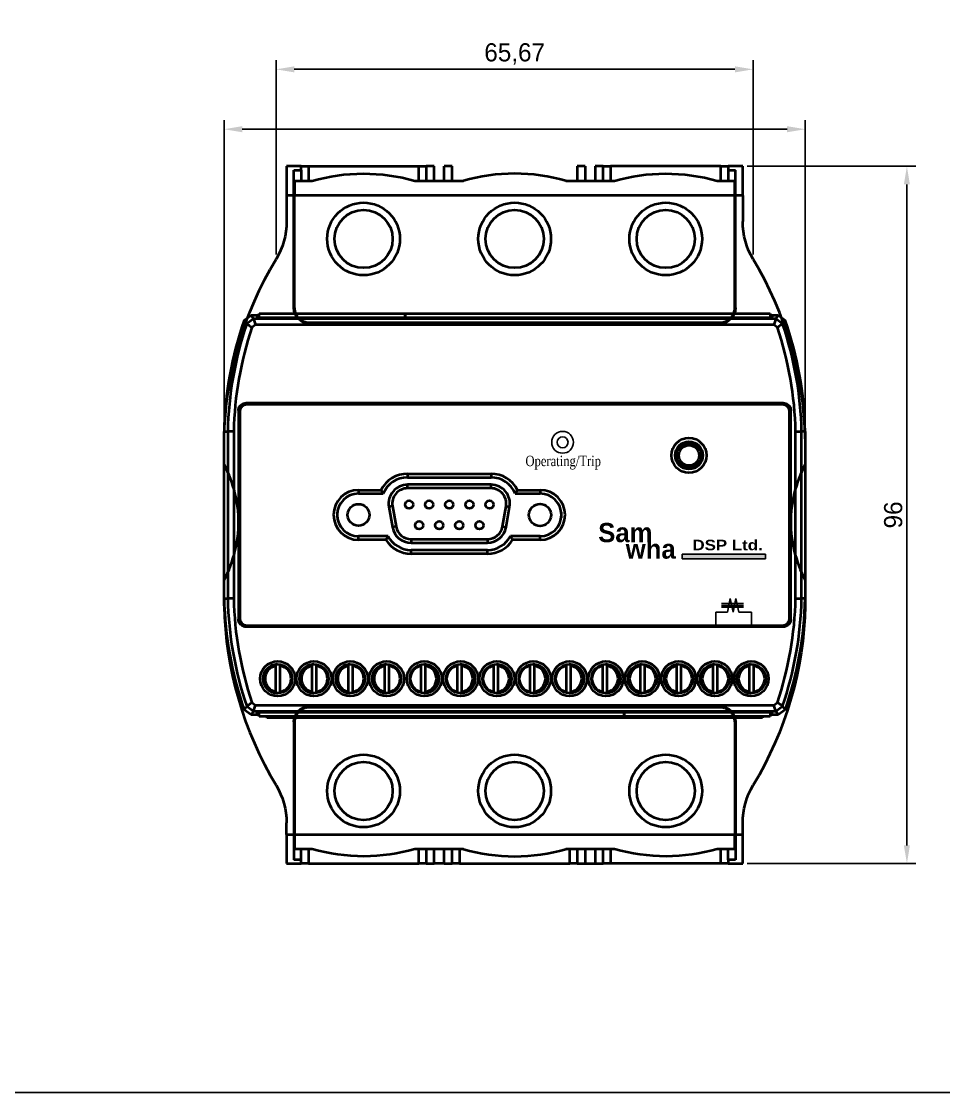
# Model space of a CAD drawing. Header units: millimetres. Extents: x 19 to 859, y 22 to 702.
# Drawn here: x 447.9 to 574.8, y 22.5 to 169.9 of the extents above; entities that cross this region are included whole.
import ezdxf
from ezdxf.enums import TextEntityAlignment as Align

# ---------------------------------------------------------------- set-up
doc = ezdxf.new("R2010")
doc.units = ezdxf.units.MM
doc.linetypes.add('CENTER', pattern=[2, 1.25, -0.25, 0.25, -0.25])
for name, color, linetype in [('02___PRT_ALL_AXES', 7, 'Continuous'), ('03___PRT_ALL_CURVES', 7, 'Continuous'), ('1', 1, 'CENTER'), ('3', 3, 'Continuous'), ('4', 133, 'Continuous'), ('40', 4, 'Continuous'), ('55', 5, 'Continuous'), ('도면층1', 7, 'Continuous')]:
    doc.layers.add(name, color=color, linetype=linetype)
doc.styles.add('SS', font='batang.ttc', dxfattribs={"width": 0.8})
doc.styles.get("Standard").update_dxf_attribs({"font": 'BareunDotumPro1.ttf'})
doc.dimstyles.new('ISO-25', dxfattribs={"dimtxt": 2.5, "dimasz": 2.5, "dimexe": 1.25, "dimexo": 0.625, "dimtad": 1, "dimtxsty": 'Standard', "dimcen": 2.5, "dimadec": 0, "dimazin": 0, "dimtfac": 1, "dimtmove": 0, "dimatfit": 3, "dimfxl": 0, "dimarcsym": 0})

# ---------------------------------------------------------------- blocks, each defined once
blk = doc.blocks.new('*D12')
at = {"color": 0, "lineweight": -2}
for p, q in [((547.81, 150), (571.04, 150)), ((569.79, 56.5), (569.79, 147.5)), ((547.81, 54), (571.04, 54))]:
    blk.add_line(p, q, dxfattribs=at)
at = {"color": 0}
for points in [[(570.2, 147.5), (569.37, 147.5), (569.79, 150)], [(569.37, 56.5), (570.2, 56.5), (569.79, 54)]]:
    blk.add_solid(points, dxfattribs=at)
at = {"layer": 'Defpoints', "color": 0}
for p in [(547.19, 150), (569.79, 150), (547.19, 54)]:
    blk.add_point(p, dxfattribs=at)
at = {"color": 0, "insert": (567.91, 102), "char_height": 2.5, "attachment_point": 5, "rotation": 90}
blk.add_mtext('96', dxfattribs=at)
blk = doc.blocks.new('*D20')
at = {"color": 0, "lineweight": -2}
for p, q in [((482.95, 137.84), (482.95, 164.6)), ((548.62, 137.84), (548.62, 164.6)), ((485.45, 163.35), (546.12, 163.35))]:
    blk.add_line(p, q, dxfattribs=at)
at = {"color": 0}
for points in [[(485.45, 163.76), (485.45, 162.93), (482.95, 163.35)], [(546.12, 162.93), (546.12, 163.76), (548.62, 163.35)]]:
    blk.add_solid(points, dxfattribs=at)
at = {"layer": 'Defpoints', "color": 0}
for p in [(548.62, 163.35), (482.95, 137.22), (548.62, 137.22)]:
    blk.add_point(p, dxfattribs=at)
at = {"color": 0, "insert": (515.79, 165.46), "char_height": 2.5, "attachment_point": 5}
blk.add_mtext('65,67', dxfattribs=at)

msp = doc.modelspace()

# ---------------------------------------------------------------- hatches: boundary and pattern name
msp.add_hatch(color=5).paths.add_polyline_path([(538.865, 95.966), (538.865, 96.619), (550.335, 96.619), (550.335, 95.966)])

# ---------------------------------------------------------------- linework, layer by layer
for p, q in [((475.788, 114.123), (475.788, 156.354)), ((555.788, 114.123), (555.788, 156.354)), ((478.288, 155.104), (553.288, 155.104)), ((545.079, 88.613), (545.469, 90.481)), ((545.469, 90.481), (545.859, 88.613)), ((545.859, 88.613), (546.249, 90.481)), ((546.249, 90.481), (546.639, 88.613)), ((545.079, 88.613), (543.481, 88.613)), ((544.263, 89.805), (547.297, 89.805)), ((544.263, 89.547), (547.297, 89.547)), ((544.263, 89.288), (547.297, 89.288)), ((548.416, 88.613), (546.639, 88.613))]:
    msp.add_line(p, q)
at = {"color": 0, "linetype": 'ByBlock', "lineweight": 35}
for p, q in [((478.55, 128.827), (479.494, 129.498)), ((479.848, 129.002), (478.901, 128.324)), ((479.494, 129.498), (480.598, 129.498)), ((551.729, 129.002), (479.848, 129.002)), ((480.24, 129.498), (480.409, 129.159)), ((551.168, 129.159), (480.409, 129.159)), ((480.598, 129.748), (500.723, 129.748)), ((480.598, 129.159), (480.598, 129.748)), ((500.723, 129.748), (500.723, 129.159)), ((500.726, 129.748), (550.976, 129.748)), ((500.726, 129.159), (500.726, 129.748)), ((550.976, 129.748), (550.976, 129.159)), ((550.976, 129.498), (552.083, 129.498)), ((551.337, 129.498), (551.168, 129.159)), ((552.675, 128.324), (551.729, 129.002)), ((552.083, 129.498), (553.027, 128.827)), ((480.114, 128.174), (479.6, 127.806)), ((551.463, 128.174), (480.114, 128.174)), ((551.976, 127.806), (551.463, 128.174)), ((552.813, 117.372), (478.764, 117.372)), ((478.764, 117.372), (478.788, 117.348)), ((552.788, 117.348), (478.788, 117.348)), ((552.638, 117.198), (478.938, 117.198)), ((552.813, 117.372), (552.788, 117.348)), ((477.764, 116.372), (477.764, 87.623)), ((477.764, 116.372), (477.788, 116.348)), ((477.788, 116.348), (477.788, 87.648)), ((477.938, 116.198), (477.938, 87.798)), ((553.638, 87.798), (553.638, 116.198)), ((553.813, 116.372), (553.788, 116.348)), ((553.788, 87.648), (553.788, 116.348)), ((553.813, 87.623), (553.813, 116.372)), ((475.788, 90.498), (475.788, 113.498)), ((475.788, 113.498), (476.284, 113.492)), ((476.284, 113.492), (476.284, 90.503)), ((477.112, 113.492), (476.284, 113.492)), ((477.112, 113.477), (477.112, 90.519)), ((554.465, 113.492), (555.292, 113.492)), ((554.465, 90.519), (554.465, 113.477)), ((555.788, 113.498), (555.292, 113.492)), ((555.292, 90.503), (555.292, 113.492)), ((555.788, 113.498), (555.788, 90.498)), ((501.038, 107.668), (501.038, 107.168)), ((501.038, 107.668), (512.538, 107.668)), ((512.538, 107.668), (512.538, 107.168)), ((501.038, 107.168), (512.538, 107.168)), ((494.288, 105.433), (494.288, 104.933)), ((494.288, 105.433), (497.387, 105.433)), ((494.288, 104.933), (497.707, 104.933)), ((501.038, 105.668), (501.038, 106.168)), ((512.538, 106.168), (501.038, 106.168)), ((512.538, 105.668), (501.038, 105.668)), ((512.538, 105.668), (512.538, 106.168)), ((515.87, 104.933), (519.288, 104.933)), ((516.19, 105.433), (519.288, 105.433)), ((519.288, 105.433), (519.288, 104.933)), ((498.97, 103.203), (498.478, 103.116)), ((498.478, 103.116), (498.972, 100.316)), ((498.97, 103.203), (499.464, 100.403)), ((514.113, 100.403), (514.606, 103.203)), ((514.605, 100.316), (515.099, 103.116)), ((514.606, 103.203), (515.099, 103.116)), ((499.464, 100.403), (498.972, 100.316)), ((514.113, 100.403), (514.605, 100.316)), ((494.288, 98.563), (494.288, 99.063)), ((498.361, 99.063), (494.288, 99.063)), ((519.288, 99.063), (515.215, 99.063)), ((519.288, 98.563), (519.288, 99.063)), ((498.075, 98.563), (494.288, 98.563)), ((501.532, 98.668), (501.532, 98.168)), ((501.532, 98.668), (512.045, 98.668)), ((501.532, 98.168), (512.045, 98.168)), ((512.045, 98.668), (512.045, 98.168)), ((519.288, 98.563), (515.501, 98.563)), ((501.532, 96.668), (501.532, 97.168)), ((512.045, 97.168), (501.532, 97.168)), ((512.045, 96.668), (501.532, 96.668)), ((512.045, 96.668), (512.045, 97.168)), ((475.788, 90.498), (476.284, 90.503)), ((477.112, 90.503), (476.284, 90.503)), ((554.465, 90.503), (555.292, 90.503)), ((555.788, 90.498), (555.292, 90.503)), ((477.764, 87.623), (477.788, 87.648)), ((553.813, 87.623), (553.788, 87.648)), ((478.764, 86.623), (478.788, 86.648)), ((478.764, 86.623), (552.813, 86.623)), ((478.788, 86.648), (552.788, 86.648)), ((478.938, 86.798), (552.638, 86.798)), ((552.813, 86.623), (552.788, 86.648)), ((482.926, 77.673), (482.926, 81.223)), ((483.526, 77.673), (483.526, 81.223)), ((487.926, 77.673), (487.926, 81.223)), ((488.526, 77.673), (488.526, 81.223)), ((492.926, 77.673), (492.926, 81.223)), ((493.526, 77.673), (493.526, 81.223)), ((497.926, 77.673), (497.926, 81.223)), ((498.526, 77.673), (498.526, 81.223)), ((502.926, 77.673), (502.926, 81.223)), ((503.526, 77.673), (503.526, 81.223)), ((507.926, 77.673), (507.926, 81.223)), ((508.526, 77.673), (508.526, 81.223)), ((512.926, 77.673), (512.926, 81.223)), ((513.526, 77.673), (513.526, 81.223)), ((517.926, 77.673), (517.926, 81.223)), ((518.526, 77.673), (518.526, 81.223)), ((522.926, 77.673), (522.926, 81.223)), ((523.526, 77.673), (523.526, 81.223)), ((527.926, 77.673), (527.926, 81.223)), ((528.526, 77.673), (528.526, 81.223)), ((533.116, 77.673), (533.116, 81.223)), ((533.716, 77.673), (533.716, 81.223)), ((538.116, 77.673), (538.116, 81.223)), ((538.716, 77.673), (538.716, 81.223)), ((543.116, 77.673), (543.116, 81.223)), ((543.716, 77.673), (543.716, 81.223)), ((548.116, 77.673), (548.116, 81.223)), ((548.716, 77.673), (548.716, 81.223)), ((478.901, 75.672), (479.848, 74.994)), ((479.6, 76.189), (480.114, 75.822)), ((480.114, 75.822), (551.463, 75.822)), ((551.463, 75.822), (551.976, 76.189)), ((551.729, 74.994), (552.675, 75.672)), ((479.494, 74.498), (478.55, 75.169)), ((480.601, 74.498), (479.494, 74.498)), ((479.848, 74.994), (551.729, 74.994)), ((480.24, 74.498), (480.409, 74.836)), ((480.409, 74.836), (551.168, 74.836)), ((480.601, 74.248), (480.601, 74.836)), ((530.851, 74.248), (480.601, 74.248)), ((481.648, 74.248), (481.651, 74.078)), ((549.925, 74.078), (481.651, 74.078)), ((494.287, 74.078), (494.286, 74.248)), ((530.851, 74.836), (530.851, 74.248)), ((530.853, 74.248), (530.853, 74.836)), ((550.978, 74.248), (530.853, 74.248)), ((537.29, 74.078), (537.29, 74.248)), ((549.928, 74.248), (549.925, 74.078)), ((550.978, 74.836), (550.978, 74.248)), ((552.083, 74.498), (550.978, 74.498)), ((551.337, 74.498), (551.168, 74.836)), ((553.027, 75.169), (552.083, 74.498))]:
    msp.add_line(p, q, dxfattribs=at)
at = {"color": 5}
for p, q in [((538.865, 96.619), (550.335, 96.619)), ((538.865, 95.966), (538.865, 96.619)), ((550.335, 95.966), (538.865, 95.966)), ((550.335, 96.619), (550.335, 95.966))]:
    msp.add_line(p, q, dxfattribs=at)
at = {"color": 7, "linetype": 'Continuous'}
for p, q in [((543.481, 86.914), (543.481, 88.613)), ((548.416, 86.914), (548.416, 88.613))]:
    msp.add_line(p, q, dxfattribs=at)
msp.add_lwpolyline([(19.082, 603.511), (858.998, 603.511), (858.998, 22.473), (19.082, 22.473)], close=True)
at = {"color": 0, "linetype": 'ByBlock', "lineweight": 35}
for centre, radius in [((539.788, 110.198), 2.4), ((539.788, 110.198), 1.9), ((539.788, 110.198), 1.7), ((539.788, 110.198), 1.4), ((501.248, 103.418), 0.55), ((504.018, 103.418), 0.55), ((506.788, 103.418), 0.55), ((509.558, 103.418), 0.55), ((512.328, 103.418), 0.55), ((502.638, 100.578), 0.55), ((505.408, 100.578), 0.55), ((508.168, 100.578), 0.55), ((510.938, 100.578), 0.55), ((483.161, 79.448), 2.4), ((483.161, 79.448), 2), ((488.161, 79.448), 2.4), ((488.161, 79.448), 2), ((493.161, 79.448), 2.4), ((493.161, 79.448), 2), ((498.161, 79.448), 2.4), ((498.161, 79.448), 2), ((503.351, 79.448), 2.4), ((503.351, 79.448), 2), ((508.351, 79.448), 2.4), ((508.351, 79.448), 2), ((513.351, 79.448), 2.4), ((513.351, 79.448), 2), ((518.351, 79.448), 2.4), ((518.351, 79.448), 2), ((523.351, 79.448), 2.4), ((523.351, 79.448), 2), ((528.351, 79.448), 2.4), ((528.351, 79.448), 2), ((533.351, 79.448), 2.4), ((533.351, 79.448), 2), ((538.351, 79.448), 2.4), ((538.351, 79.448), 2), ((543.351, 79.448), 2.4), ((543.351, 79.448), 2), ((548.351, 79.448), 2.4), ((548.351, 79.448), 2)]:
    msp.add_circle(centre, radius, dxfattribs=at)
for centre, radius, start, end in [((525.776, 112.406), 50, 160.82791, 178.74912), ((525.776, 112.406), 49.504, 161.24388, 178.74287), ((505.8, 112.406), 49.504, 1.25713, 18.75612), ((505.8, 112.406), 50, 1.25088, 19.17209), ((525.776, 112.406), 48.677, 161.5561, 178.73961), ((505.8, 112.406), 48.677, 1.26039, 18.4439), ((478.938, 116.198), 1, 90, 180), ((552.638, 116.198), 1, 0, 90), ((501.038, 103.568), 4.1, 90, 152.94355), ((512.538, 103.568), 4.1, 27.05719, 90), ((501.038, 103.568), 3.6, 90, 157.71793), ((512.538, 103.568), 3.6, 22.28207, 90), ((494.288, 101.998), 3.435, 90, 270), ((494.288, 101.998), 2.935, 90, 270), ((501.038, 103.568), 2.6, 90, 190), ((501.038, 103.568), 2.1, 90, 190), ((512.538, 103.568), 2.6, 350, 90), ((512.538, 103.568), 2.1, 350, 90), ((519.288, 101.998), 3.435, 270, 90), ((519.288, 101.998), 2.935, 270, 90), ((501.532, 100.768), 2.6, 190, 270), ((501.532, 100.768), 2.1, 190, 270), ((512.045, 100.768), 2.1, 270, 350), ((512.045, 100.768), 2.6, 270, 350), ((501.532, 100.768), 3.6, 208.26896, 270), ((512.045, 100.768), 3.6, 270, 331.73104), ((501.532, 100.768), 4.1, 212.5345, 270), ((512.045, 100.768), 4.1, 270, 327.4655), ((525.776, 91.589), 50, 181.25088, 199.17209), ((525.776, 91.589), 49.504, 181.25713, 198.75612), ((525.776, 91.589), 48.677, 181.26039, 198.4439), ((505.8, 91.589), 48.677, 341.5561, 358.73961), ((505.8, 91.589), 49.504, 341.24388, 358.74287), ((505.8, 91.589), 50, 340.82791, 358.74912), ((478.938, 87.798), 1, 180, 270), ((552.638, 87.798), 1, 270, 0), ((483.226, 79.448), 1.8, 99.59407, 260.40593), ((483.226, 79.448), 1.8, 279.59407, 80.40593), ((488.226, 79.448), 1.8, 99.59407, 260.40593), ((488.226, 79.448), 1.8, 279.59407, 80.40593), ((493.226, 79.448), 1.8, 99.59407, 260.40593), ((493.226, 79.448), 1.8, 279.59407, 80.40593), ((498.226, 79.448), 1.8, 99.59407, 260.40593), ((498.226, 79.448), 1.8, 279.59407, 80.40593), ((503.226, 79.448), 1.8, 99.59407, 260.40593), ((503.226, 79.448), 1.8, 279.59407, 80.40593), ((508.226, 79.448), 1.8, 99.59407, 260.40593), ((508.226, 79.448), 1.8, 279.59407, 80.40593), ((513.226, 79.448), 1.8, 99.59407, 260.40593), ((513.226, 79.448), 1.8, 279.59407, 80.40593), ((518.226, 79.448), 1.8, 99.59407, 260.40593), ((518.226, 79.448), 1.8, 279.59407, 80.40593), ((523.226, 79.448), 1.8, 99.59407, 260.40593), ((523.226, 79.448), 1.8, 279.59407, 80.40593), ((528.226, 79.448), 1.8, 99.59407, 260.40593), ((528.226, 79.448), 1.8, 279.59407, 80.40593), ((533.416, 79.448), 1.8, 99.59407, 260.40593), ((533.416, 79.448), 1.8, 279.59407, 80.40593), ((538.416, 79.448), 1.8, 99.59407, 260.40593), ((538.416, 79.448), 1.8, 279.59407, 80.40593), ((543.416, 79.448), 1.8, 99.59407, 260.40593), ((543.416, 79.448), 1.8, 279.59407, 80.40593), ((548.416, 79.448), 1.8, 99.59407, 260.40593), ((548.416, 79.448), 1.8, 279.59407, 80.40593)]:
    msp.add_arc(centre, radius, start, end, dxfattribs=at)
for points, knots in [([(478.901, 128.324), (478.867, 128.373), (478.79, 128.482), (478.673, 128.65), (478.59, 128.768), (478.55, 128.827)], [0, 0, 0, 0, 0.18024777, 0.40064801, 0.61349574, 0.61349574, 0.61349574, 0.61349574]), ([(478.901, 128.324), (478.976, 128.267), (479.137, 128.164), (479.364, 127.983), (479.521, 127.866), (479.6, 127.806)], [0, 0, 0, 0, 0.28246747, 0.5729897, 0.87011684, 0.87011684, 0.87011684, 0.87011684]), ([(479.848, 129.002), (479.813, 129.05), (479.736, 129.158), (479.618, 129.323), (479.534, 129.44), (479.494, 129.498)], [0, 0, 0, 0, 0.17899192, 0.39786681, 0.60925193, 0.60925193, 0.60925193, 0.60925193]), ([(479.848, 129.002), (479.877, 128.912), (479.923, 128.726), (480.021, 128.454), (480.082, 128.268), (480.114, 128.174)], [0, 0, 0, 0, 0.28287008, 0.57326512, 0.86975369, 0.86975369, 0.86975369, 0.86975369]), ([(551.729, 129.002), (551.699, 128.912), (551.654, 128.726), (551.555, 128.454), (551.495, 128.268), (551.463, 128.174)], [0, 0, 0, 0, 0.28287466, 0.57326965, 0.86975368, 0.86975368, 0.86975368, 0.86975368]), ([(551.729, 129.002), (551.764, 129.05), (551.841, 129.158), (551.959, 129.323), (552.042, 129.44), (552.083, 129.498)], [0, 0, 0, 0, 0.17820854, 0.39708416, 0.60925193, 0.60925193, 0.60925193, 0.60925193]), ([(552.676, 128.324), (552.601, 128.267), (552.439, 128.164), (552.213, 127.983), (552.055, 127.866), (551.976, 127.806)], [0, 0, 0, 0, 0.28246279, 0.57298506, 0.87011686, 0.87011686, 0.87011686, 0.87011686]), ([(552.675, 128.324), (552.71, 128.373), (552.786, 128.482), (552.904, 128.649), (552.986, 128.768), (553.027, 128.827)], [0, 0, 0, 0, 0.17945891, 0.39985993, 0.61349574, 0.61349574, 0.61349574, 0.61349574]), ([(477.764, 116.372), (477.764, 116.477), (477.797, 116.687), (477.941, 116.97), (478.166, 117.195), (478.449, 117.339), (478.659, 117.372), (478.764, 117.372)], [0, 0, 0, 0, 0.31286, 0.6256693, 0.9384589, 1.2512679, 1.5641278, 1.5641278, 1.5641278, 1.5641278]), ([(478.788, 117.348), (478.684, 117.348), (478.474, 117.315), (478.191, 117.17), (477.966, 116.945), (477.822, 116.662), (477.788, 116.452), (477.788, 116.348)], [0, 0, 0, 0, 0.3128599, 0.6256689, 0.9384586, 1.2512678, 1.5641278, 1.5641278, 1.5641278, 1.5641278]), ([(553.788, 116.348), (553.788, 116.452), (553.755, 116.662), (553.611, 116.945), (553.386, 117.17), (553.103, 117.315), (552.893, 117.348), (552.788, 117.348)], [0, 0, 0, 0, 0.3128599, 0.6256689, 0.9384586, 1.2512678, 1.5641278, 1.5641278, 1.5641278, 1.5641278]), ([(552.813, 117.372), (552.917, 117.372), (553.127, 117.339), (553.41, 117.195), (553.635, 116.97), (553.78, 116.687), (553.813, 116.477), (553.813, 116.372)], [0, 0, 0, 0, 0.31286, 0.6256693, 0.9384589, 1.2512679, 1.5641278, 1.5641278, 1.5641278, 1.5641278]), ([(497.707, 104.933), (497.671, 104.986), (497.599, 105.095), (497.492, 105.262), (497.422, 105.375), (497.387, 105.433)], [0, 0, 0, 0, 0.19415575, 0.39205987, 0.59372276, 0.59372276, 0.59372276, 0.59372276]), ([(515.87, 104.933), (515.906, 104.986), (515.978, 105.096), (516.084, 105.262), (516.155, 105.375), (516.19, 105.433)], [0, 0, 0, 0, 0.19410924, 0.39200941, 0.59371784, 0.59371784, 0.59371784, 0.59371784]), ([(498.361, 99.063), (498.329, 99.009), (498.265, 98.899), (498.17, 98.733), (498.107, 98.62), (498.075, 98.563)], [0, 0, 0, 0, 0.18852858, 0.38053284, 0.57601707, 0.57601707, 0.57601707, 0.57601707]), ([(515.215, 99.063), (515.248, 99.009), (515.312, 98.899), (515.407, 98.733), (515.47, 98.62), (515.501, 98.563)], [0, 0, 0, 0, 0.18852858, 0.38053284, 0.57601707, 0.57601707, 0.57601707, 0.57601707]), ([(478.764, 86.623), (478.659, 86.623), (478.449, 86.656), (478.166, 86.801), (477.941, 87.026), (477.797, 87.309), (477.764, 87.519), (477.764, 87.623)], [0, 0, 0, 0, 0.31286, 0.6256693, 0.9384589, 1.2512679, 1.5641278, 1.5641278, 1.5641278, 1.5641278]), ([(477.788, 87.648), (477.788, 87.543), (477.822, 87.333), (477.966, 87.05), (478.191, 86.825), (478.474, 86.681), (478.684, 86.648), (478.788, 86.648)], [0, 0, 0, 0, 0.3128599, 0.6256689, 0.9384586, 1.2512678, 1.5641278, 1.5641278, 1.5641278, 1.5641278]), ([(552.788, 86.648), (552.893, 86.648), (553.103, 86.681), (553.386, 86.825), (553.611, 87.05), (553.755, 87.333), (553.788, 87.543), (553.788, 87.648)], [0, 0, 0, 0, 0.3128599, 0.6256689, 0.9384586, 1.2512678, 1.5641278, 1.5641278, 1.5641278, 1.5641278]), ([(553.813, 87.623), (553.813, 87.519), (553.78, 87.309), (553.635, 87.026), (553.41, 86.801), (553.127, 86.656), (552.917, 86.623), (552.813, 86.623)], [0, 0, 0, 0, 0.31286, 0.6256693, 0.9384589, 1.2512679, 1.5641278, 1.5641278, 1.5641278, 1.5641278]), ([(478.901, 75.672), (478.867, 75.623), (478.79, 75.514), (478.673, 75.346), (478.59, 75.227), (478.55, 75.169)], [0, 0, 0, 0, 0.17945891, 0.39985993, 0.61349574, 0.61349574, 0.61349574, 0.61349574]), ([(478.901, 75.672), (478.976, 75.729), (479.137, 75.832), (479.364, 76.013), (479.521, 76.129), (479.6, 76.189)], [0, 0, 0, 0, 0.28246295, 0.57298523, 0.87011684, 0.87011684, 0.87011684, 0.87011684]), ([(479.848, 74.994), (479.877, 75.083), (479.923, 75.269), (480.021, 75.542), (480.082, 75.728), (480.114, 75.822)], [0, 0, 0, 0, 0.28287466, 0.57326965, 0.86975368, 0.86975368, 0.86975368, 0.86975368]), ([(551.729, 74.994), (551.699, 75.083), (551.654, 75.269), (551.555, 75.542), (551.495, 75.728), (551.463, 75.822)], [0, 0, 0, 0, 0.28287008, 0.57326512, 0.86975369, 0.86975369, 0.86975369, 0.86975369]), ([(552.676, 75.672), (552.601, 75.729), (552.439, 75.832), (552.213, 76.013), (552.055, 76.129), (551.976, 76.189)], [0, 0, 0, 0, 0.28246763, 0.57298986, 0.87011682, 0.87011682, 0.87011682, 0.87011682]), ([(552.675, 75.672), (552.71, 75.623), (552.787, 75.513), (552.904, 75.346), (552.987, 75.227), (553.027, 75.169)], [0, 0, 0, 0, 0.18024777, 0.40064801, 0.61349574, 0.61349574, 0.61349574, 0.61349574]), ([(479.848, 74.994), (479.813, 74.945), (479.736, 74.838), (479.618, 74.672), (479.535, 74.555), (479.494, 74.498)], [0, 0, 0, 0, 0.17820854, 0.39708416, 0.60925193, 0.60925193, 0.60925193, 0.60925193]), ([(551.729, 74.994), (551.764, 74.945), (551.841, 74.837), (551.959, 74.672), (552.042, 74.555), (552.083, 74.498)], [0, 0, 0, 0, 0.17899192, 0.39786681, 0.60925193, 0.60925193, 0.60925193, 0.60925193])]:
    msp.add_open_spline(points, degree=3, knots=knots, dxfattribs=at)
for points in [[(478.288, 155.521), (478.288, 154.688), (475.788, 155.104)], [(553.288, 155.521), (553.288, 154.688), (555.788, 155.104)]]:
    msp.add_solid(points)
at = {"layer": '02___PRT_ALL_AXES', "color": 0, "linetype": 'ByBlock', "lineweight": 35}
for p, q in [((491.383, 101.625), (491.383, 102.371)), ((522.193, 102.37), (522.193, 101.624))]:
    msp.add_line(p, q, dxfattribs=at)
for centre, radius in [((494.288, 101.998), 1.5), ((519.288, 101.998), 1.525)]:
    msp.add_circle(centre, radius, dxfattribs=at)
for centre, start, end in [((483.226, 79.448), 93.69703, 266.30815), ((488.226, 79.448), 93.69703, 266.30815), ((493.226, 79.448), 93.69703, 266.30815), ((498.226, 79.448), 93.69703, 266.30815), ((503.226, 79.448), 273.69457, 86.30569), ((508.226, 79.448), 273.69457, 86.30569), ((513.226, 79.448), 273.69457, 86.30569), ((518.226, 79.448), 273.69457, 86.30569), ((523.226, 79.448), 273.69457, 86.30569), ((528.226, 79.448), 273.69457, 86.30569), ((533.416, 79.448), 94.22842, 265.77923), ((538.416, 79.448), 94.22842, 265.77923), ((543.416, 79.448), 94.22842, 265.77923), ((548.416, 79.448), 94.22842, 265.77923)]:
    msp.add_arc(centre, 2, start, end, dxfattribs=at)
at = {"layer": '03___PRT_ALL_CURVES', "color": 4, "linetype": 'Continuous'}
msp.add_circle((522.386, 111.998), 0.75, dxfattribs=at)
at = {"layer": '1', "color": 0, "linetype": 'ByBlock', "lineweight": 35}
for centre, radius in [((494.988, 139.998), 5), ((515.788, 139.998), 5), ((536.588, 139.998), 5), ((494.988, 139.998), 4), ((515.788, 139.998), 4), ((536.588, 139.998), 4), ((494.988, 63.998), 5), ((494.988, 63.998), 4), ((515.788, 63.998), 5), ((515.788, 63.998), 4), ((536.588, 63.998), 5), ((536.588, 63.998), 4)]:
    msp.add_circle(centre, radius, dxfattribs=at)
at = {"layer": '3', "color": 0, "linetype": 'ByBlock', "lineweight": 35}
for p, q in [((485.488, 147.998), (487.931, 147.998)), ((485.488, 147.998), (485.488, 145.998)), ((502.046, 147.998), (508.731, 147.998)), ((522.846, 147.998), (529.531, 147.998)), ((543.646, 147.998), (546.088, 147.998)), ((546.088, 145.998), (546.088, 147.998)), ((546.088, 145.998), (485.488, 145.998)), ((485.488, 57.998), (546.088, 57.998)), ((485.488, 57.998), (485.488, 55.998)), ((546.088, 55.998), (546.088, 57.998)), ((487.931, 55.998), (485.488, 55.998)), ((508.731, 55.998), (502.046, 55.998)), ((529.531, 55.998), (522.846, 55.998)), ((546.088, 55.998), (543.646, 55.998))]:
    msp.add_line(p, q, dxfattribs=at)
for points, degree, knots in [([(487.931, 147.998), (490.219, 148.66), (492.542, 148.993), (497.343, 149.002), (499.743, 148.664), (502.046, 147.998)], 3, [0, 0, 0, 0, 0.5, 0.5, 1, 1, 1, 1]), ([(522.846, 147.998), (520.552, 148.661), (518.215, 148.998), (513.356, 148.997), (511.024, 148.661), (508.731, 147.998)], 3, [0, 0, 0, 0, 0.5, 0.5, 1, 1, 1, 1]), ([(529.531, 147.998), (531.82, 148.66), (534.142, 148.993), (538.943, 149.002), (541.343, 148.664), (543.646, 147.998)], 3, [0, 0, 0, 0, 0.5, 0.5, 1, 1, 1, 1]), ([(485.488, 130.498), (485.488, 140.779), (485.488, 145.998)], 1, [0, 0, 0.6633277, 1, 1]), ([(546.088, 130.498), (546.088, 140.779), (546.088, 145.998)], 1, [0, 0, 0.6633277, 1, 1]), ([(485.488, 130.498), (485.488, 130.366), (485.501, 130.236), (485.539, 130.044), (485.555, 129.981), (485.593, 129.855), (485.616, 129.793), (485.691, 129.611), (485.752, 129.497), (485.897, 129.279), (485.981, 129.176), (486.166, 128.992), (486.266, 128.909), (486.43, 128.799), (486.487, 128.765), (486.602, 128.704), (486.72, 128.648), (486.843, 128.604), (486.968, 128.566), (487.032, 128.549), (487.226, 128.511), (487.356, 128.498), (487.488, 128.498)], 3, [0, 0, 0, 0, 0.125, 0.125, 0.1875, 0.1875, 0.25, 0.25, 0.375, 0.375, 0.5, 0.5, 0.625, 0.625, 0.6875, 0.6875, 0.75, 0.8125, 0.8125, 0.875, 0.875, 1, 1, 1, 1]), ([(544.088, 128.498), (544.22, 128.498), (544.35, 128.511), (544.542, 128.549), (544.605, 128.565), (544.731, 128.603), (544.793, 128.625), (544.975, 128.7), (545.09, 128.761), (545.307, 128.906), (545.41, 128.991), (545.594, 129.175), (545.677, 129.276), (545.787, 129.44), (545.821, 129.496), (545.883, 129.612), (545.938, 129.73), (545.982, 129.852), (546.021, 129.977), (546.037, 130.041), (546.075, 130.235), (546.088, 130.366), (546.088, 130.498)], 3, [0, 0, 0, 0, 0.125, 0.125, 0.1875, 0.1875, 0.25, 0.25, 0.375, 0.375, 0.5, 0.5, 0.625, 0.625, 0.6875, 0.6875, 0.75, 0.8125, 0.8125, 0.875, 0.875, 1, 1, 1, 1]), ([(487.488, 75.498), (487.356, 75.498), (487.226, 75.485), (487.035, 75.447), (486.972, 75.431), (486.846, 75.393), (486.784, 75.371), (486.602, 75.295), (486.487, 75.234), (486.27, 75.089), (486.167, 75.005), (485.982, 74.82), (485.9, 74.72), (485.79, 74.556), (485.756, 74.499), (485.694, 74.384), (485.638, 74.266), (485.594, 74.143), (485.556, 74.018), (485.54, 73.954), (485.501, 73.76), (485.488, 73.63), (485.488, 73.498)], 3, [0, 0, 0, 0, 0.125, 0.125, 0.1875, 0.1875, 0.25, 0.25, 0.375, 0.375, 0.5, 0.5, 0.625, 0.625, 0.6875, 0.6875, 0.75, 0.8125, 0.8125, 0.875, 0.875, 1, 1, 1, 1]), ([(546.088, 73.498), (546.088, 73.63), (546.075, 73.76), (546.037, 73.951), (546.022, 74.015), (545.983, 74.14), (545.961, 74.203), (545.886, 74.384), (545.825, 74.499), (545.68, 74.716), (545.595, 74.819), (545.411, 75.004), (545.31, 75.086), (545.146, 75.196), (545.09, 75.23), (544.974, 75.292), (544.857, 75.348), (544.734, 75.392), (544.609, 75.43), (544.545, 75.446), (544.351, 75.485), (544.22, 75.498), (544.088, 75.498)], 3, [0, 0, 0, 0, 0.125, 0.125, 0.1875, 0.1875, 0.25, 0.25, 0.375, 0.375, 0.5, 0.5, 0.625, 0.625, 0.6875, 0.6875, 0.75, 0.8125, 0.8125, 0.875, 0.875, 1, 1, 1, 1]), ([(485.488, 73.498), (485.488, 63.216), (485.488, 57.998)], 1, [0, 0, 0.6633277, 1, 1]), ([(546.088, 73.498), (546.088, 63.216), (546.088, 57.998)], 1, [0, 0, 0.6633277, 1, 1]), ([(502.046, 55.998), (499.757, 55.336), (497.435, 55.002), (492.634, 54.993), (490.234, 55.332), (487.931, 55.998)], 3, [0, 0, 0, 0, 0.5, 0.5, 1, 1, 1, 1]), ([(508.731, 55.998), (511.024, 55.335), (513.362, 54.997), (518.221, 54.998), (520.553, 55.335), (522.846, 55.998)], 3, [0, 0, 0, 0, 0.5, 0.5, 1, 1, 1, 1]), ([(543.646, 55.998), (541.357, 55.336), (539.035, 55.002), (534.234, 54.993), (531.834, 55.332), (529.531, 55.998)], 3, [0, 0, 0, 0, 0.5, 0.5, 1, 1, 1, 1])]:
    msp.add_open_spline(points, degree=degree, knots=knots, dxfattribs=at)
for points in [[(487.488, 128.498), (544.088, 128.498)], [(544.088, 75.498), (487.488, 75.498)]]:
    msp.add_open_spline(points, degree=1, dxfattribs=at)
at = {"layer": '4', "color": 0, "linetype": 'ByBlock', "lineweight": 35}
for p, q in [((475.788, 89.498), (475.788, 92.998)), ((555.788, 92.998), (555.788, 89.498)), ((493.288, 75.598), (493.288, 75.498)), ((502.788, 75.598), (502.788, 75.498)), ((528.788, 75.498), (528.788, 75.598)), ((538.288, 75.498), (538.288, 75.598)), ((485.388, 73.498), (485.388, 57.998)), ((546.188, 73.498), (546.188, 57.998)), ((546.188, 61.998), (546.188, 54.534)), ((484.388, 57.998), (484.388, 59.617)), ((547.188, 57.998), (547.188, 59.617)), ((484.388, 57.998), (485.388, 57.998)), ((484.388, 57.998), (484.388, 53.998)), ((485.388, 57.998), (485.388, 54.534)), ((546.188, 57.998), (547.188, 57.998)), ((547.188, 53.998), (547.188, 57.998)), ((486.388, 54.534), (486.388, 55.998)), ((487.388, 55.998), (487.388, 53.998)), ((502.588, 53.998), (502.588, 55.998)), ((503.588, 55.998), (503.588, 53.998)), ((504.688, 53.998), (504.688, 55.998)), ((506.088, 53.998), (506.088, 55.998)), ((507.188, 53.998), (507.188, 55.998)), ((508.188, 55.998), (508.188, 53.998)), ((523.388, 53.998), (523.388, 55.998)), ((524.388, 55.998), (524.388, 53.998)), ((525.488, 55.998), (525.488, 53.998)), ((526.888, 55.998), (526.888, 53.998)), ((527.988, 53.998), (527.988, 55.998)), ((528.988, 55.998), (528.988, 53.998)), ((544.188, 53.998), (544.188, 55.998)), ((545.188, 54.534), (545.188, 55.998)), ((484.388, 53.998), (486.388, 53.998)), ((486.388, 54.534), (485.388, 54.534)), ((486.388, 53.998), (486.388, 54.534)), ((487.388, 53.998), (486.388, 53.998)), ((487.388, 53.998), (502.588, 53.998)), ((503.588, 53.998), (502.588, 53.998)), ((503.588, 53.998), (504.688, 53.998)), ((506.088, 53.998), (504.688, 53.998)), ((506.088, 53.998), (507.188, 53.998)), ((508.188, 53.998), (507.188, 53.998)), ((508.188, 53.998), (523.388, 53.998)), ((524.388, 53.998), (523.388, 53.998)), ((524.388, 53.998), (525.488, 53.998)), ((525.488, 53.998), (526.888, 53.998)), ((526.888, 53.998), (527.988, 53.998)), ((528.988, 53.998), (527.988, 53.998)), ((544.188, 53.998), (528.988, 53.998)), ((545.188, 53.998), (544.188, 53.998)), ((545.188, 54.534), (545.188, 53.998)), ((546.188, 54.534), (545.188, 54.534)), ((545.188, 53.998), (547.188, 53.998))]:
    msp.add_line(p, q, dxfattribs=at)
msp.add_arc((525.776, 90.589), 50, 181.25088, 211.0777, dxfattribs=at)
at = {"layer": '4', "color": 0, "linetype": 'ByBlock', "lineweight": 35, "extrusion": (0, 0, -1)}
for centre, radius, start, end in [((-505.8, 90.589), 50, 181.25088, 211.0777), ((-487.488, 73.498), 2.1, 0, 90), ((-544.088, 73.498), 2.1, 90, 180), ((-474.388, 59.617), 10, 148.9223, 180), ((-557.188, 59.617), 10, 0, 31.0777)]:
    msp.add_arc(centre, radius, start, end, dxfattribs=at)
at = {"layer": '4', "color": 0, "linetype": 'ByBlock', "lineweight": 35}
for points in [[(475.788, 92.998), (477.122, 95.664), (477.788, 98.331), (477.788, 100.998)], [(553.788, 100.998), (553.788, 98.331), (554.455, 95.664), (555.788, 92.998)], [(494.188, 75.498), (494.188, 75.531), (494.188, 75.564), (494.188, 75.598)], [(501.888, 75.498), (501.888, 75.531), (501.888, 75.564), (501.888, 75.598)], [(529.688, 75.598), (529.688, 75.564), (529.688, 75.531), (529.688, 75.498)], [(537.388, 75.598), (537.388, 75.564), (537.388, 75.531), (537.388, 75.498)]]:
    msp.add_open_spline(points, degree=3, dxfattribs=at)
msp.add_open_spline([(544.088, 75.598), (534.655, 75.598), (525.222, 75.598), (515.788, 75.598), (506.832, 75.598), (497.875, 75.598), (488.919, 75.598), (488.442, 75.598), (487.965, 75.598), (487.488, 75.598)], degree=3, knots=[0, 0, 0, 0, 0.5, 0.5, 0.5, 0.9747244, 0.9747244, 0.9747244, 1, 1, 1, 1], dxfattribs=at)
at = {"layer": '55', "color": 0, "linetype": 'ByBlock', "lineweight": 35}
for p, q in [((486.388, 149.998), (484.388, 149.998)), ((484.388, 149.998), (484.388, 145.998)), ((485.388, 149.462), (486.388, 149.462)), ((485.388, 141.998), (485.388, 149.462)), ((486.388, 149.462), (486.388, 149.998)), ((486.388, 149.998), (487.388, 149.998)), ((486.388, 149.462), (486.388, 147.997)), ((487.388, 149.998), (487.388, 147.998)), ((487.388, 149.998), (502.588, 149.998)), ((502.588, 147.998), (502.588, 149.998)), ((502.588, 149.998), (503.588, 149.998)), ((503.588, 149.998), (503.588, 147.998)), ((504.688, 149.998), (503.588, 149.998)), ((504.688, 147.998), (504.688, 149.998)), ((507.188, 149.998), (506.088, 149.998)), ((506.088, 147.998), (506.088, 149.998)), ((507.188, 147.998), (507.188, 149.998)), ((525.488, 149.998), (524.388, 149.998)), ((524.388, 149.998), (524.388, 147.998)), ((525.488, 149.998), (525.488, 147.998)), ((526.888, 149.998), (526.888, 147.998)), ((527.988, 149.998), (526.888, 149.998)), ((527.988, 147.998), (527.988, 149.998)), ((527.988, 149.998), (528.988, 149.998)), ((528.988, 149.998), (528.988, 147.998)), ((544.188, 149.998), (528.988, 149.998)), ((544.188, 147.998), (544.188, 149.998)), ((544.188, 149.998), (545.188, 149.998)), ((545.188, 149.998), (545.188, 149.462)), ((547.188, 149.998), (545.188, 149.998)), ((545.188, 149.462), (546.188, 149.462)), ((545.188, 149.462), (545.188, 147.997)), ((546.188, 145.998), (546.188, 149.462)), ((547.188, 145.998), (547.188, 149.998)), ((484.388, 145.998), (484.388, 142.378)), ((485.388, 145.998), (484.388, 145.998)), ((485.388, 130.498), (485.388, 145.998)), ((547.188, 145.998), (546.188, 145.998)), ((546.188, 130.498), (546.188, 145.998)), ((547.188, 145.998), (547.188, 142.378)), ((486.208, 128.998), (486.019, 128.998)), ((487.488, 128.398), (544.088, 128.398)), ((493.288, 128.398), (493.288, 128.498)), ((502.788, 128.398), (502.788, 128.498)), ((528.788, 128.398), (528.788, 128.498)), ((538.288, 128.398), (538.288, 128.498)), ((545.558, 128.998), (545.393, 128.998)), ((475.788, 108.998), (475.788, 112.498)), ((555.788, 112.498), (555.788, 108.998))]:
    msp.add_line(p, q, dxfattribs=at)
at = {"layer": '55', "color": 0, "linetype": 'ByBlock', "lineweight": 35, "extrusion": (0, 0, -1)}
for centre, radius, start, end in [((-474.388, 142.378), 10, 180, 211.0777), ((-557.188, 142.378), 10, 328.9223, 0), ((-525.776, 111.406), 50, 1.25088, 31.0777), ((-487.488, 130.498), 2.1, 270, 0), ((-544.088, 130.498), 2.1, 180, 270)]:
    msp.add_arc(centre, radius, start, end, dxfattribs=at)
at = {"layer": '55', "color": 0, "linetype": 'ByBlock', "lineweight": 35}
msp.add_arc((505.8, 111.406), 50, 1.25088, 31.0777, dxfattribs=at)
for points in [[(489.204, 128.498), (489.203, 128.464), (489.202, 128.431), (489.202, 128.398)], [(494.188, 128.398), (494.188, 128.431), (494.188, 128.464), (494.188, 128.498)], [(501.888, 128.398), (501.888, 128.431), (501.888, 128.464), (501.888, 128.498)], [(529.688, 128.398), (529.688, 128.431), (529.688, 128.464), (529.688, 128.498)], [(537.388, 128.398), (537.388, 128.431), (537.388, 128.464), (537.388, 128.498)], [(542.375, 128.398), (542.374, 128.431), (542.374, 128.464), (542.373, 128.498)], [(477.788, 100.998), (477.788, 103.664), (477.122, 106.331), (475.788, 108.998)], [(555.788, 108.998), (554.455, 106.331), (553.788, 103.664), (553.788, 100.998)]]:
    msp.add_open_spline(points, degree=3, dxfattribs=at)
at = {"layer": '도면층1'}
msp.add_circle((522.386, 111.998), 1.5, dxfattribs=at)

# ---------------------------------------------------------------- texts
at = {"color": 20, "insert": (527.29, 100.896), "char_height": 2.646, "width": 9.50854, "attachment_point": 1}
msp.add_mtext('{\\fPump Demi Bold LET|b0|i0|c0|p2;Sam}', dxfattribs=at)
at = {"color": 5, "insert": (531.078, 98.631), "char_height": 2.646, "width": 9.50854, "attachment_point": 1}
msp.add_mtext('{\\fPump Demi Bold LET|b0|i0|c0|p2;wha}', dxfattribs=at)
at = {"color": 0, "insert": (540.271, 98.585), "char_height": 1.45133, "width": 10.0641, "attachment_point": 1}
msp.add_mtext('{\\fArial Black|b0|i0|c0|p34;DSP Ltd.}', dxfattribs=at)
at = {"layer": '40', "color": 0, "style": 'SS', "width": 0.8}
msp.add_text('Operating/Trip', height=1.4352, dxfattribs=at).set_placement((522.477, 108.717), align=Align.CENTER)

# ---------------------------------------------------------------- dimensions: what is measured, and where the dimension line sits
dim = msp.add_linear_dim(base=(548.624, 163.346), p1=(482.953, 137.216), p2=(548.624, 137.216), dimstyle='ISO-25')
dim.commit()
dim.dimension.update_dxf_attribs({"geometry": '*D20', "text_midpoint": (515.788, 165.459)})
dim = msp.add_linear_dim(base=(569.788, 149.998), p1=(547.188, 53.998), p2=(547.188, 149.998), angle=90, dimstyle='ISO-25', override={"dimfxl": 3})
dim.commit()
dim.dimension.update_dxf_attribs({"geometry": '*D12', "text_midpoint": (567.913, 101.998)})

doc.saveas('drawing.dxf')
